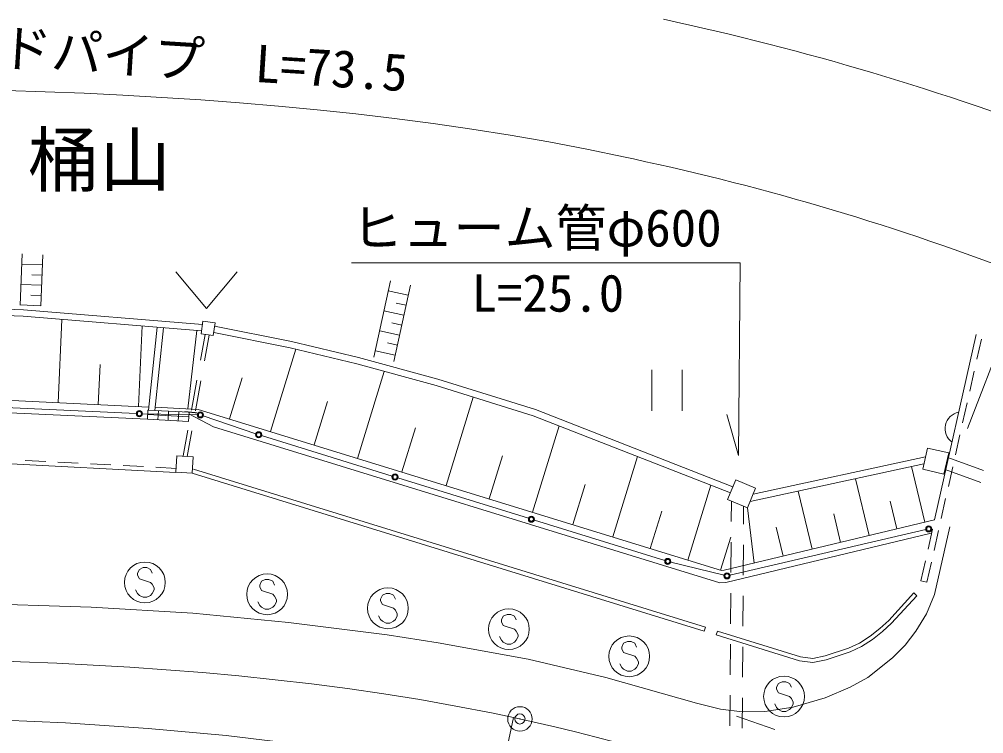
# Model space of a CAD drawing. Units: millimetres, scale not verified. Extents: x 40000 to 680000, y 20000 to 380000.
# Drawn here: x 235798 to 283069, y 296754 to 331766 of the extents above; entities that cross this region are included whole.
import ezdxf
from ezdxf.enums import TextEntityAlignment as Align

# ---------------------------------------------------------------- set-up
doc = ezdxf.new("R2010")
doc.units = ezdxf.units.MM
doc.header["$LTSCALE"] = 1000
doc.header["$PDMODE"] = 32
doc.header["$PDSIZE"] = 500
doc.linetypes.add('CHAIN', pattern=[18.5, 12, -1.5, 3.5, -1.5])
for name, color, linetype, lineweight in [('M-BGD', 7, 'Continuous', 13), ('M-BMK', 2, 'Continuous', 13), ('M-BMK-SRVR', 3, 'Continuous', 13), ('M-STR-HTXT', 7, 'Continuous', 13), ('M-STR-STRC', 7, 'Continuous', 13)]:
    doc.layers.add(name, color=color, linetype=linetype, lineweight=lineweight)
doc.styles.add('ＭＳ ゴシック', font='')
doc.styles.get('ＭＳ ゴシック').set_extended_font_data('MS Gothic')

msp = doc.modelspace()

# ---------------------------------------------------------------- linework, layer by layer
at = {"layer": 'M-BGD'}
for p, q in [((235848, 317754), (235945, 320265)), ((236848, 317716), (236945, 320226)), ((236925, 319727), (235926, 319765)), ((236906, 319227), (236406, 319247)), ((243471, 319389), (244971, 317589)), ((244971, 317589), (246471, 319389)), ((236887, 318728), (235887, 318766)), ((253182, 315200), (253990, 318943)), ((254160, 314989), (254968, 318732)), ((236867, 318228), (236368, 318247)), ((254862, 318243), (253885, 318454)), ((236848, 317728), (235849, 317767)), ((254757, 317755), (254268, 317860)), ((254651, 317266), (253674, 317477)), ((237696, 312971), (237886, 317057)), ((241644, 312787), (241828, 316735)), ((254546, 316777), (254057, 316883)), ((242548, 316676), (242128, 312614)), ((242867, 316650), (242447, 312597)), ((244057, 312674), (244507, 316516)), ((244680, 315068), (244909, 316325)), ((244877, 315033), (245106, 316289)), ((254440, 316288), (253463, 316499)), ((282697, 316312), (280664, 307238)), ((254335, 315800), (253846, 315905)), ((282734, 315107), (282953, 316083)), ((248114, 311560), (249356, 315594)), ((254229, 315311), (253252, 315522)), ((239670, 312879), (239762, 314853)), ((252376, 310247), (253688, 314509)), ((266794, 314580), (266794, 312580)), ((268294, 314580), (268294, 312580)), ((282384, 313546), (282603, 314522)), ((244233, 312609), (244501, 314085)), ((244429, 312573), (244698, 314049)), ((246097, 312181), (246718, 314198)), ((228972, 313379), (242143, 312764)), ((250245, 310903), (250901, 313034)), ((256714, 308912), (258049, 313250)), ((282035, 311985), (282253, 312961)), ((242082, 312166), (242106, 312615)), ((242106, 312615), (244117, 312508)), ((242463, 312749), (244572, 312650)), ((242619, 312588), (242595, 312138)), ((243118, 312561), (243094, 312112)), ((243617, 312535), (243593, 312085)), ((244117, 312508), (244093, 312059)), ((242082, 312166), (244093, 312059)), ((242094, 312390), (244105, 312283)), ((243825, 310368), (244053, 311625)), ((244021, 310332), (244250, 311589)), ((254545, 309580), (255213, 311748)), ((260951, 307607), (262256, 311845)), ((281685, 310424), (281903, 311399)), ((243472, 309559), (229654, 310270)), ((237091, 310087), (236092, 310139)), ((258832, 308260), (259485, 310378)), ((264893, 306394), (266107, 310336)), ((280219, 310323), (271766, 308492)), ((283059, 309655), (281306, 310289)), ((238689, 310005), (237690, 310057)), ((240287, 309923), (239288, 309974)), ((241884, 309841), (240886, 309892)), ((243482, 309759), (242484, 309810)), ((269429, 301968), (244332, 309716)), ((280141, 309979), (271614, 308131)), ((280176, 307116), (279523, 309845)), ((282922, 309066), (281173, 309699)), ((281335, 308862), (281554, 309838)), ((269370, 301777), (244273, 309525)), ((277448, 306463), (276780, 309250)), ((262922, 307000), (263529, 308971)), ((268561, 305264), (269690, 308932)), ((274660, 305795), (273978, 308643)), ((280985, 307301), (281204, 308277)), ((270695, 307146), (270701, 308151)), ((271294, 307017), (271299, 307899)), ((271812, 305113), (271483, 307821)), ((278812, 306790), (278485, 308154)), ((266727, 305829), (267292, 307663)), ((276054, 306129), (275720, 307523)), ((273236, 305454), (272895, 306878)), ((270171, 304769), (270667, 306379)), ((280342, 305805), (280561, 306781)), ((280635, 305740), (280854, 306716)), ((270679, 304646), (270689, 306146)), ((271279, 304517), (271288, 306017)), ((279992, 304244), (280211, 305220)), ((280285, 304179), (280504, 305154)), ((280285, 304179), (279992, 304244)), ((270664, 302146), (270673, 303646)), ((271263, 302018), (271273, 303517)), ((279797, 303517), (279650, 303653)), ((269429, 301968), (269370, 301777)), ((270649, 299646), (270658, 301146)), ((271248, 299518), (271257, 301018)), ((270633, 297146), (270643, 298646)), ((271233, 297018), (271242, 298518))]:
    msp.add_line(p, q, dxfattribs=at)
for points in [[(244775, 316815), (236012, 317532), (231987, 317679), (230890, 317658)], [(244731, 316497), (235993, 317212), (231984, 317359), (230896, 317338)], [(270779, 308849), (261098, 312642), (256313, 314121), (252429, 315186), (249143, 315974), (245370, 316730)], [(270655, 308554), (260993, 312339), (256224, 313814), (252350, 314877), (249074, 315662), (245326, 316413)], [(228874, 313101), (229972, 312731), (242082, 312166)], [(243900, 312536), (243900, 312536), (243901, 312536), (243902, 312536), (243902, 312536), (243903, 312536), (243904, 312535), (243905, 312535), (243905, 312535), (243906, 312535), (243907, 312535), (243908, 312535), (243909, 312535), (243910, 312535), (243911, 312535), (243912, 312535), (243913, 312535), (243914, 312535), (243915, 312534), (243916, 312534), (243917, 312534), (243918, 312534), (243919, 312534), (243919, 312534), (243920, 312534), (243921, 312534), (243922, 312534), (243922, 312534), (243923, 312534), (243924, 312534), (243924, 312534), (243926, 312533), (243927, 312533), (243929, 312533), (243931, 312533), (243933, 312533), (243935, 312533), (243937, 312532), (243939, 312532), (243941, 312532), (243944, 312532), (243946, 312532), (243949, 312531), (243951, 312531), (243954, 312531), (243956, 312531), (243959, 312530), (243961, 312530), (243964, 312530), (243966, 312530), (243969, 312529), (243971, 312529), (243974, 312529), (243976, 312529), (243978, 312529), (243980, 312528), (243982, 312528), (243984, 312528), (243986, 312528), (243987, 312528), (243988, 312528), (243990, 312527), (243992, 312527), (243995, 312527), (243997, 312527), (244000, 312527), (244003, 312526), (244006, 312526), (244009, 312526), (244013, 312525), (244016, 312525), (244019, 312525), (244023, 312524), (244027, 312524), (244030, 312524), (244034, 312523), (244037, 312523), (244041, 312523), (244045, 312522), (244048, 312522), (244052, 312522), (244055, 312522), (244058, 312521), (244061, 312521), (244065, 312521), (244067, 312520), (244070, 312520), (244073, 312520), (244075, 312520), (244077, 312519), (244079, 312519), (244081, 312519), (244084, 312519), (244087, 312519), (244090, 312518), (244093, 312518), (244096, 312518), (244099, 312517), (244103, 312517), (244107, 312517), (244111, 312516), (244115, 312516), (244119, 312516), (244123, 312515), (244127, 312515), (244131, 312514), (244135, 312514), (244139, 312514), (244144, 312513), (244148, 312513), (244152, 312513), (244156, 312512), (244159, 312512), (244163, 312512), (244166, 312511), (244170, 312511), (244173, 312511), (244176, 312510), (244179, 312510), (244181, 312510), (244183, 312510), (244186, 312509), (244188, 312509), (244191, 312509), (244195, 312509), (244198, 312508), (244202, 312508), (244205, 312508), (244209, 312507), (244213, 312507), (244218, 312506), (244222, 312506), (244226, 312506), (244231, 312505), (244235, 312505), (244240, 312504), (244245, 312504), (244249, 312504), (244254, 312503), (244258, 312503), (244262, 312502), (244267, 312502), (244271, 312502), (244275, 312501), (244278, 312501), (244282, 312500), (244286, 312500), (244289, 312500), (244292, 312500), (244294, 312499), (244297, 312499), (244299, 312499), (244301, 312499), (244304, 312498), (244307, 312498), (244310, 312498), (244313, 312498), (244316, 312497), (244320, 312497), (244323, 312497), (244327, 312496), (244331, 312496), (244335, 312496), (244338, 312495), (244342, 312495), (244346, 312495), (244350, 312494), (244354, 312494), (244358, 312493), (244362, 312493), (244366, 312493), (244369, 312492), (244373, 312492), (244377, 312492), (244380, 312491), (244383, 312491), (244386, 312491), (244389, 312491), (244391, 312490), (244394, 312490), (244396, 312490), (244397, 312490), (244399, 312490), (244401, 312489), (244403, 312489), (244405, 312489), (244407, 312489), (244410, 312489), (244412, 312488), (244415, 312488), (244417, 312488), (244420, 312488), (244423, 312487), (244425, 312487), (244428, 312487), (244431, 312487), (244434, 312486), (244437, 312486), (244439, 312486), (244442, 312486), (244445, 312485), (244447, 312485), (244450, 312485), (244452, 312485), (244455, 312484), (244457, 312484), (244459, 312484), (244461, 312484), (244463, 312484), (244464, 312484), (244466, 312483), (244467, 312483), (244467, 312483), (244468, 312483), (244469, 312483), (244469, 312483), (244470, 312483), (244471, 312483), (244472, 312483), (244473, 312483), (244474, 312483), (244475, 312483), (244476, 312482), (244477, 312482), (244478, 312482), (244479, 312482), (244480, 312482), (244481, 312482), (244482, 312482), (244483, 312482), (244484, 312482), (244485, 312482), (244486, 312482), (244487, 312481), (244488, 312481), (244489, 312481), (244490, 312481), (244491, 312481), (244491, 312481), (244492, 312481), (244493, 312481)], [(244572, 312650), (270209, 304757), (270342, 304761), (280662, 307233)], [(244112, 312429), (245317, 311793), (270128, 304154), (270422, 304163), (280488, 306574)], [(279797, 303517), (278552, 302164), (278107, 301761), (277622, 301370), (277075, 301022), (276517, 300762), (275343, 300371), (274698, 300238), (274037, 300328), (269962, 301595), (270022, 301786)], [(279650, 303653), (278411, 302306), (277977, 301913), (277505, 301533), (276979, 301198), (276443, 300948), (275291, 300564), (274691, 300440), (274081, 300524), (270022, 301786)]]:
    msp.add_lwpolyline(points, dxfattribs=at)
for points in [[(245305, 316265), (244710, 316349), (244797, 316969), (245392, 316885)], [(281122, 309476), (280080, 309712), (280315, 310747), (281357, 310512)], [(244273, 309525), (243479, 309572), (243526, 310374), (244320, 310327)], [(271483, 307821), (270517, 308229), (270925, 309195), (271891, 308787)]]:
    msp.add_lwpolyline(points, close=True, dxfattribs=at)
msp.add_arc((281985, 311707), 812, 99.9898, 234.7501, dxfattribs=at)
at = {"layer": 'M-BMK', "linetype": 'CHAIN'}
msp.add_lwpolyline([(234064, 300346), (235852, 300284), (237639, 300210), (239426, 300120), (241211, 300014), (242996, 299891), (244779, 299748), (246561, 299586), (248340, 299402), (250117, 299195), (251890, 298963), (253661, 298707), (255427, 298423), (257188, 298111), (258944, 297771), (260028, 297544)], dxfattribs=at)
at = {"layer": 'M-BMK'}
msp.add_arc((239060, 199767), 100000, 40.13863, 77.89632, dxfattribs=at)
at = {"layer": 'M-BMK-SRVR'}
msp.add_circle((260338, 297477), 600, dxfattribs=at)
msp.add_point((260338, 297477), dxfattribs=at)
at = {"layer": 'M-STR-HTXT'}
for p, q in [((282275, 311716), (288037, 326642)), ((271052, 310396), (270470, 312401)), ((260028, 297544), (253738, 268211))]:
    msp.add_line(p, q, dxfattribs=at)
for points in [[(235153, 328282), (237062, 328216), (238970, 328138), (240878, 328046), (242785, 327938), (244691, 327814), (246595, 327673), (248498, 327512), (250400, 327331), (252299, 327129), (254196, 326904), (256089, 326655), (257979, 326381), (259865, 326081), (261747, 325753), (263623, 325396), (265494, 325010), (265899, 324922)], [(271052, 310396), (271136, 319831), (252086, 319831)]]:
    msp.add_lwpolyline(points, dxfattribs=at)
for radius in [135000, 128000]:
    msp.add_arc((239060, 199767), radius, 68.89204, 77.89632, dxfattribs=at)
at = {"layer": 'M-STR-STRC'}
for p, q in [((241536, 312445), (232860, 312853)), ((244524, 312381), (241836, 312435)), ((247389, 311455), (244816, 312329)), ((254072, 309380), (247674, 311362)), ((260757, 307310), (254359, 309292)), ((267442, 305240), (261044, 307221)), ((280227, 306756), (270632, 304524)), ((270341, 304526), (267731, 305160)), ((241682, 304804), (241591, 304622)), ((241591, 304622), (241591, 304531)), ((241591, 304531), (241682, 304349)), ((241864, 304895), (241682, 304804)), ((242046, 304895), (241864, 304895)), ((242228, 304804), (242046, 304895)), ((242319, 304622), (242228, 304804)), ((241682, 304349), (242228, 304168)), ((242228, 304168), (242319, 304077)), ((242319, 304077), (242410, 303895)), ((247673, 304222), (247582, 304040)), ((247582, 304040), (247582, 303949)), ((247855, 304313), (247673, 304222)), ((248037, 304313), (247855, 304313)), ((248219, 304222), (248037, 304313)), ((248310, 304040), (248219, 304222)), ((241591, 303622), (241500, 303804)), ((241682, 303531), (241591, 303622)), ((241864, 303440), (241682, 303531)), ((242228, 303531), (242046, 303440)), ((242319, 303622), (242228, 303531)), ((242410, 303804), (242319, 303622)), ((242410, 303895), (242410, 303804)), ((247582, 303949), (247673, 303768)), ((247673, 303768), (248219, 303586)), ((248219, 303586), (248310, 303495)), ((248310, 303495), (248400, 303313)), ((253593, 303536), (253502, 303354)), ((253775, 303627), (253593, 303536)), ((253957, 303627), (253775, 303627)), ((254139, 303536), (253957, 303627)), ((254230, 303354), (254139, 303536)), ((242046, 303440), (241864, 303440)), ((247582, 303040), (247491, 303222)), ((247673, 302949), (247582, 303040)), ((248310, 303040), (248219, 302949)), ((248400, 303222), (248310, 303040)), ((248400, 303313), (248400, 303222)), ((253502, 303354), (253502, 303264)), ((253502, 303264), (253593, 303082)), ((253593, 303082), (254139, 302900)), ((247855, 302859), (247673, 302949)), ((248037, 302859), (247855, 302859)), ((248219, 302949), (248037, 302859)), ((253502, 302354), (253411, 302536)), ((254139, 302900), (254230, 302809)), ((254230, 302809), (254320, 302627)), ((254320, 302536), (254230, 302354)), ((254320, 302627), (254320, 302536)), ((259705, 302603), (259523, 302512)), ((259886, 302603), (259705, 302603)), ((260068, 302512), (259886, 302603)), ((253593, 302264), (253502, 302354)), ((253775, 302173), (253593, 302264)), ((253957, 302173), (253775, 302173)), ((254139, 302264), (253957, 302173)), ((254230, 302354), (254139, 302264)), ((259523, 302512), (259432, 302330)), ((259432, 302330), (259432, 302239)), ((259432, 302239), (259523, 302057)), ((260159, 302330), (260068, 302512)), ((259523, 302057), (260068, 301876)), ((260068, 301876), (260159, 301785)), ((260159, 301785), (260250, 301603)), ((260250, 301603), (260250, 301512)), ((259432, 301330), (259341, 301512)), ((259523, 301239), (259432, 301330)), ((259705, 301148), (259523, 301239)), ((259886, 301148), (259705, 301148)), ((260068, 301239), (259886, 301148)), ((260159, 301330), (260068, 301239)), ((260250, 301512), (260159, 301330)), ((265421, 301183), (265330, 301001)), ((265602, 301274), (265421, 301183)), ((265784, 301274), (265602, 301274)), ((265966, 301183), (265784, 301274)), ((266057, 301001), (265966, 301183)), ((265330, 301001), (265330, 300910)), ((265330, 300910), (265421, 300728)), ((265421, 300728), (265966, 300546)), ((265330, 300001), (265239, 300183)), ((265966, 300546), (266057, 300455)), ((266057, 300455), (266148, 300274)), ((266148, 300183), (266057, 300001)), ((266148, 300274), (266148, 300183)), ((265421, 299910), (265330, 300001)), ((265602, 299819), (265421, 299910)), ((265784, 299819), (265602, 299819)), ((265966, 299910), (265784, 299819)), ((266057, 300001), (265966, 299910)), ((273192, 299302), (273010, 299212)), ((273374, 299302), (273192, 299302)), ((273555, 299212), (273374, 299302)), ((273010, 299212), (272919, 299030)), ((272919, 299030), (272919, 298939)), ((272919, 298939), (273010, 298757)), ((273010, 298757), (273555, 298575)), ((273646, 299030), (273555, 299212)), ((273555, 298575), (273646, 298484)), ((273646, 298484), (273737, 298302)), ((273737, 298302), (273737, 298212)), ((272919, 298030), (272828, 298212)), ((273010, 297939), (272919, 298030)), ((273192, 297848), (273010, 297939)), ((273374, 297848), (273192, 297848)), ((273555, 297939), (273374, 297848)), ((273646, 298030), (273555, 297939)), ((273737, 298212), (273646, 298030)), ((270946, 297618), (272835, 296960))]:
    msp.add_line(p, q, dxfattribs=at)
for points in [[(268986, 298247), (270165, 297956), (271225, 297822), (272342, 297837), (273730, 298050), (275295, 298512), (276527, 299041), (277387, 299516), (278602, 300466), (279219, 301093), (279748, 301781), (280261, 302635), (280654, 303569), (281414, 306885)], [(142691, 303257), (164061, 302971), (174473, 302876), (181493, 302874), (190567, 302983), (200709, 303171), (208985, 303246), (217650, 303245), (233108, 303155), (239315, 302948), (244312, 302655), (248998, 302205), (253833, 301601), (256329, 301203), (260733, 300402), (264544, 299503), (268986, 298247)], [(142623, 297764), (157013, 297585), (169346, 297444), (177650, 297380), (182676, 297386), (189587, 297465), (200703, 297675), (207484, 297758), (214576, 297776), (224649, 297687), (233495, 297485), (238070, 297282), (242122, 297004), (245933, 296666), (250107, 296158), (254893, 295446), (259289, 294614), (262722, 293803), (266652, 292709), (269821, 291694), (273678, 290288)]]:
    msp.add_lwpolyline(points, dxfattribs=at)
for centre, radius in [((241686, 312438), 150), ((241686, 312438), 120), ((241686, 312438), 100), ((244674, 312378), 150), ((244674, 312378), 120), ((244674, 312378), 100), ((247531, 311406), 150), ((247531, 311406), 120), ((247531, 311406), 100), ((254216, 309336), 150), ((254216, 309336), 120), ((254216, 309336), 100), ((260901, 307266), 150), ((260901, 307266), 120), ((260901, 307266), 100), ((280374, 306790), 150), ((280374, 306790), 120), ((280374, 306790), 100), ((241955, 304168), 1000), ((267585, 305196), 150), ((267585, 305196), 120), ((267585, 305196), 100), ((247946, 303586), 1000), ((270486, 304490), 150), ((270486, 304490), 120), ((270486, 304490), 100), ((253866, 302900), 1000), ((259795, 301876), 1000), ((265693, 300546), 1000), ((273283, 298575), 1000)]:
    msp.add_circle(centre, radius, dxfattribs=at)

# ---------------------------------------------------------------- texts
at = {"layer": 'M-STR-HTXT', "style": 'ＭＳ ゴシック'}
msp.add_text('ガードパイプ\u3000L=73.5', height=1833, rotation=356.397, dxfattribs=at).set_placement((242272, 328468), align=Align.BOTTOM_CENTER)
for s, height, p in [('桶山', 2566, (236224, 322827)), ('ヒューム管φ600', 1833, (252086, 320081)), ('L=25.0', 1833, (257965, 316885))]:
    msp.add_text(s, height=height, dxfattribs=at).set_placement(p, align=Align.BOTTOM_LEFT)

doc.saveas('drawing.dxf')
